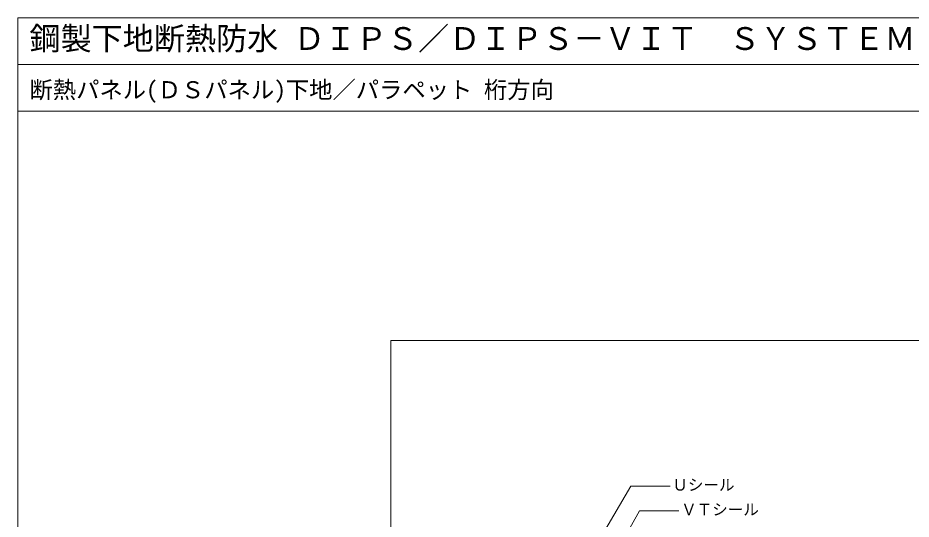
# Model space of a CAD drawing. Units: millimetres, scale not verified. Extents: x -1380 to 1380, y -955 to 955.
# Drawn here: x -1380 to -231, y 310 to 955 of the extents above; entities that cross this region are included whole.
import ezdxf
from ezdxf.enums import TextEntityAlignment as Align

# ---------------------------------------------------------------- set-up
doc = ezdxf.new("R2010")
doc.units = ezdxf.units.MM
doc.header["$LTSCALE"] = 3
for name, color, linetype, lineweight in [('0-0_0', 7, 'Continuous', 18), ('0-2_MOJI', 7, 'Continuous', 18), ('0-9_WAKU', 7, 'Continuous', 18)]:
    doc.layers.add(name, color=color, linetype=linetype, lineweight=lineweight)
doc.styles.add('ＭＳ ゴシック', font='')
doc.styles.get('ＭＳ ゴシック').set_extended_font_data('MS Gothic')

msp = doc.modelspace()

# ---------------------------------------------------------------- linework, layer by layer
at = {"layer": '0-0_0'}
msp.add_line((-1380.014, 894.96), (1379.986, 894.96), dxfattribs=at)
msp.add_lwpolyline([(-900.016, -660.04), (899.988, -660.04), (899.988, 539.96), (-900.016, 539.96)], close=True, dxfattribs=at)
at = {"layer": '0-2_MOJI'}
for points in [[(-540.81, 352.782), (-591.248, 352.782), (-690.406, 184.083)], [(-529.506, 321.106), (-579.944, 321.106), (-679.016, 143.527)]]:
    msp.add_lwpolyline(points, dxfattribs=at)
at = {"layer": '0-9_WAKU'}
for points in [[(1379.986, 834.96), (-1380.014, 834.96), (-1380.014, 954.96), (1379.986, 954.96)], [(-1380.014, -955.04), (1379.986, -955.04), (1379.986, 954.96), (-1380.014, 954.96)]]:
    msp.add_lwpolyline(points, close=True, dxfattribs=at)

# ---------------------------------------------------------------- texts
at = {"layer": '0-2_MOJI', "style": 'ＭＳ ゴシック'}
for s, p in [('Ｕシール', (-537.81, 342.782)), ('ＶＴシール', (-526.506, 311.106))]:
    msp.add_text(s, height=14.66, dxfattribs=at).set_placement(p, align=Align.BOTTOM_LEFT)
at = {"layer": '0-9_WAKU', "style": 'ＭＳ ゴシック'}
for s, height, p in [('鋼製下地断熱防水 ＤＩＰＳ／ＤＩＰＳ－ＶＩＴ\u3000ＳＹＳＴＥＭ', 29.33, (-1365.014, 904.96)), ('断熱パネル(ＤＳパネル)下地／パラペット 桁方向', 21.99, (-1365.014, 844.96))]:
    msp.add_text(s, height=height, dxfattribs=at).set_placement(p, align=Align.BOTTOM_LEFT)

doc.saveas('drawing.dxf')
